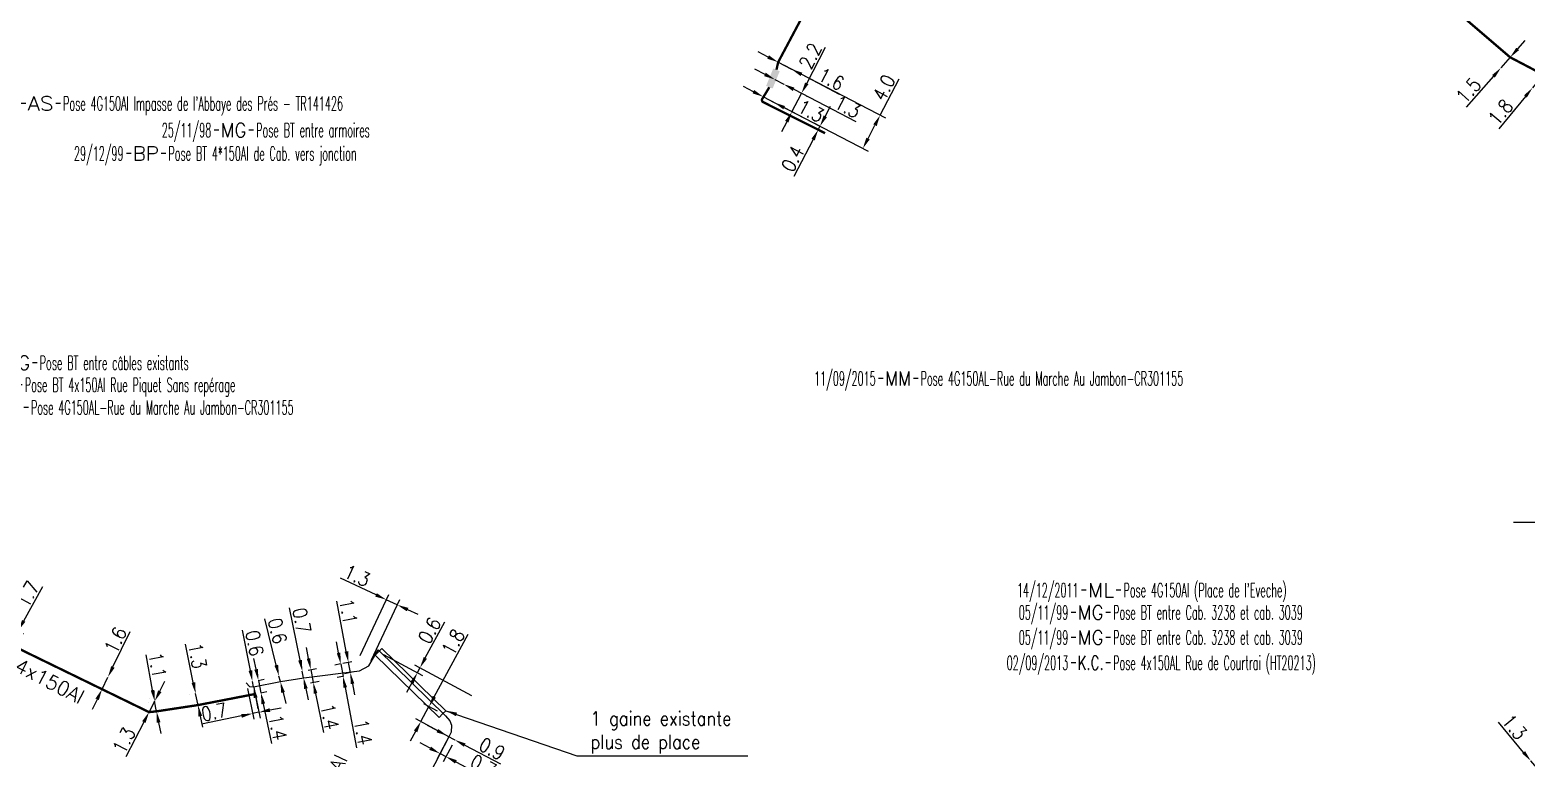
# Model space of a CAD drawing. Header units: millimetres. Extents: x 80000 to 81010, y 144000 to 145002.
# Drawn here: x 80451.6 to 80611.1, y 144696.7 to 144774.3 of the extents above; entities that cross this region are included whole.
import ezdxf
from ezdxf.enums import TextEntityAlignment as Align

# ---------------------------------------------------------------- set-up
doc = ezdxf.new("R2010")
doc.units = ezdxf.units.MM
doc.header["$PDMODE"] = 34
doc.linetypes.add('B_ST_AL', pattern=[2000, 1000, 1000])
doc.layers.get('0').update_dxf_attribs({"linetype": 'CONTINUOUS'})
doc.layers.get('Defpoints').update_dxf_attribs({"linetype": 'CONTINUOUS'})
for name, color, linetype in [('B_100', 3, 'CONTINUOUS'), ('B_110', 1, 'CONTINUOUS'), ('B_300', 7, 'CONTINUOUS'), ('B_400', 7, 'CONTINUOUS'), ('B_910', 7, 'CONTINUOUS')]:
    doc.layers.add(name, color=color, linetype=linetype)
doc.styles.add('M_ROMANS', font='ROMANS.shx', dxfattribs={"width": 0.75})
doc.styles.get("Standard").update_dxf_attribs({"font": 'romans.shx', "width": 0.85})
doc.dimstyles.get("Standard").update_dxf_attribs({"dimtxt": 1.5, "dimasz": 1.2, "dimexe": 0.625, "dimexo": 0.625, "dimgap": 0.25, "dimtad": 1, "dimdec": 1, "dimzin": 0, "dimdsep": 46, "dimtxsty": 'Standard', "dimcen": -0.5, "dimadec": 0, "dimazin": 0, "dimtfac": 1, "dimtdec": 1, "dimtmove": 0, "dimatfit": 3, "dimfxl": 0, "dimtolj": 1, "dimtzin": 0, "dimarcsym": 0})

# ---------------------------------------------------------------- blocks, each defined once
blk = doc.blocks.new('GIS_MODF')
at = {"color": 0, "linetype": 'Continuous', "flags": 128}
for points in [[(-2.18, -0.01), (-1.68, -0.01)], [(1.52, -0.01), (2.02, -0.01)]]:
    blk.add_lwpolyline(points, dxfattribs=at)
at = {"color": 0, "linetype": 'Continuous', "width": 0.5}
blk.add_attdef('DATE', text='', height=1.5, dxfattribs=at).set_placement((-2.5, -0.8), align=Align.RIGHT)
at = {"color": 0, "linetype": 'Continuous', "width": 1.771291}
blk.add_attdef('USER', text='', height=1.5, dxfattribs=at).set_placement((-1.51, -0.8), (1.28, -0.8), align=Align.FIT)
at = {"color": 0, "linetype": 'Continuous', "width": 0.5}
blk.add_attdef('DESC', (2.29, -0.8), '', height=1.5, dxfattribs=at)
blk = doc.blocks.new('*D283')
at = {"layer": 'B_100', "color": 0, "linetype": 'Continuous', "lineweight": -2, "transparency": 16777216}
for p, q in [((80469.03, 144704.74), (80468.18, 144708.85)), ((80468.67, 144703.44), (80468.66, 144703.44)), ((80468.92, 144702.22), (80468.92, 144702.22)), ((80469.53, 144702.35), (80469.28, 144703.57)), ((80469.77, 144701.17), (80470.02, 144700))]:
    blk.add_line(p, q, dxfattribs=at)
at = {"layer": 'B_100', "color": 0, "linetype": 'Continuous', "transparency": 16777216}
for points in [[(80469.23, 144704.79), (80468.84, 144704.7), (80469.28, 144703.57)], [(80469.97, 144701.21), (80469.58, 144701.13), (80469.53, 144702.35)]]:
    blk.add_solid(points, dxfattribs=at)
at = {"layer": 'Defpoints', "color": 0, "linetype": 'Continuous', "transparency": 16777216}
for p in [(80469.28, 144703.57), (80469.28, 144703.57), (80469.53, 144702.35)]:
    blk.add_point(p, dxfattribs=at)
at = {"layer": 'B_100', "color": 0, "linetype": 'Continuous', "transparency": 16777216, "insert": (80469.47, 144707.59), "char_height": 1.5, "attachment_point": 5, "rotation": 281.7106}
blk.add_mtext('\\A1;1.3', dxfattribs=at)
blk = doc.blocks.new('*D284')
at = {"layer": 'B_100', "color": 0, "linetype": 'Continuous', "lineweight": -2, "transparency": 16777216}
for p, q in [((80475.72, 144706.16), (80475.48, 144707.33)), ((80475.96, 144704.98), (80476.58, 144705.11)), ((80475.97, 144704.98), (80476.24, 144703.66)), ((80476.23, 144703.66), (80476.86, 144703.79)), ((80476.49, 144702.48), (80477.37, 144698.26))]:
    blk.add_line(p, q, dxfattribs=at)
at = {"layer": 'B_100', "color": 0, "linetype": 'Continuous', "transparency": 16777216}
for points in [[(80475.92, 144706.2), (80475.53, 144706.12), (80475.97, 144704.98)], [(80476.68, 144702.53), (80476.29, 144702.44), (80476.24, 144703.66)]]:
    blk.add_solid(points, dxfattribs=at)
at = {"layer": 'Defpoints', "color": 0, "linetype": 'Continuous', "transparency": 16777216}
for p in [(80475.34, 144704.85), (80475.97, 144704.98), (80475.62, 144703.53)]:
    blk.add_point(p, dxfattribs=at)
at = {"layer": 'B_100', "color": 0, "linetype": 'Continuous', "transparency": 16777216, "insert": (80478.04, 144699.96), "char_height": 1.5, "attachment_point": 5, "rotation": 281.7516}
blk.add_mtext('\\A1;1.4', dxfattribs=at)
blk = doc.blocks.new('*D285')
at = {"layer": 'B_100', "color": 0, "linetype": 'Continuous', "lineweight": -2, "transparency": 16777216}
for p, q in [((80481.31, 144707.31), (80481.08, 144708.49)), ((80481.26, 144706.08), (80482.16, 144706.26)), ((80481.55, 144706.13), (80481.82, 144704.77)), ((80481.53, 144704.71), (80482.43, 144704.89)), ((80482.05, 144703.59), (80482.89, 144699.42))]:
    blk.add_line(p, q, dxfattribs=at)
at = {"layer": 'B_100', "color": 0, "linetype": 'Continuous', "transparency": 16777216}
for points in [[(80481.51, 144707.35), (80481.12, 144707.27), (80481.55, 144706.13)], [(80482.25, 144703.63), (80481.86, 144703.55), (80481.82, 144704.77)]]:
    blk.add_solid(points, dxfattribs=at)
at = {"layer": 'Defpoints', "color": 0, "linetype": 'Continuous', "transparency": 16777216}
for p in [(80480.65, 144705.95), (80480.92, 144704.59), (80481.82, 144704.77)]:
    blk.add_point(p, dxfattribs=at)
at = {"layer": 'B_100', "color": 0, "linetype": 'Continuous', "transparency": 16777216, "insert": (80483.57, 144701.11), "char_height": 1.5, "attachment_point": 5, "rotation": 281.2728}
blk.add_mtext('\\A1;1.4', dxfattribs=at)
blk = doc.blocks.new('*D286')
at = {"layer": 'B_100', "color": 0, "linetype": 'Continuous', "lineweight": -2, "transparency": 16777216}
for p, q in [((80484.51, 144707.91), (80484.29, 144709.09)), ((80484.73, 144706.73), (80484.12, 144706.61)), ((80484.98, 144705.4), (80484.37, 144705.29)), ((80484.74, 144706.73), (80484.99, 144705.4)), ((80485.21, 144704.22), (80486.43, 144697.79))]:
    blk.add_line(p, q, dxfattribs=at)
at = {"layer": 'B_100', "color": 0, "linetype": 'Continuous', "transparency": 16777216}
for points in [[(80484.71, 144707.95), (80484.32, 144707.87), (80484.74, 144706.73)], [(80485.41, 144704.26), (80485.01, 144704.19), (80484.99, 144705.4)]]:
    blk.add_solid(points, dxfattribs=at)
at = {"layer": 'Defpoints', "color": 0, "linetype": 'Continuous', "transparency": 16777216}
for p in [(80484.74, 144706.73), (80485.34, 144706.84), (80485.59, 144705.52)]:
    blk.add_point(p, dxfattribs=at)
at = {"layer": 'B_100', "color": 0, "linetype": 'Continuous', "transparency": 16777216, "insert": (80487.13, 144699.47), "char_height": 1.5, "attachment_point": 5, "rotation": 280.7301}
blk.add_mtext('\\A1;1.4', dxfattribs=at)
blk = doc.blocks.new('*D287')
at = {"layer": 'B_100', "color": 0, "linetype": 'Continuous', "lineweight": -2, "transparency": 16777216}
for p, q in [((80465.46, 144703.83), (80466.01, 144704.89)), ((80464.91, 144702.76), (80464.31, 144701.6)), ((80464.35, 144703.05), (80464.35, 144703.05)), ((80463.76, 144700.54), (80461.84, 144696.82)), ((80463.76, 144701.89), (80463.76, 144701.89))]:
    blk.add_line(p, q, dxfattribs=at)
at = {"layer": 'B_100', "color": 0, "linetype": 'Continuous', "transparency": 16777216}
for points in [[(80465.28, 144703.92), (80465.64, 144703.73), (80464.91, 144702.76)], [(80463.58, 144700.63), (80463.94, 144700.45), (80464.31, 144701.6)]]:
    blk.add_solid(points, dxfattribs=at)
at = {"layer": 'Defpoints', "color": 0, "linetype": 'Continuous', "transparency": 16777216}
for p in [(80464.91, 144702.76), (80464.31, 144701.6), (80464.31, 144701.6)]:
    blk.add_point(p, dxfattribs=at)
at = {"layer": 'B_100', "color": 0, "linetype": 'Continuous', "transparency": 16777216, "insert": (80461.64, 144698.6), "char_height": 1.5, "attachment_point": 5, "rotation": 62.6819}
blk.add_mtext('\\A1;1.3', dxfattribs=at)
blk = doc.blocks.new('*D288')
at = {"layer": 'B_100', "color": 0, "linetype": 'Continuous', "lineweight": -2, "transparency": 16777216}
for p, q in [((80464.69, 144703.94), (80463.99, 144707.7)), ((80464.29, 144702.65), (80464.29, 144702.65)), ((80465.11, 144701.68), (80464.91, 144702.76)), ((80464.5, 144701.56), (80464.5, 144701.56)), ((80465.33, 144700.5), (80465.55, 144699.32))]:
    blk.add_line(p, q, dxfattribs=at)
at = {"layer": 'B_100', "color": 0, "linetype": 'Continuous', "transparency": 16777216}
for points in [[(80464.89, 144703.98), (80464.49, 144703.9), (80464.91, 144702.76)], [(80465.53, 144700.53), (80465.13, 144700.46), (80465.11, 144701.68)]]:
    blk.add_solid(points, dxfattribs=at)
at = {"layer": 'Defpoints', "color": 0, "linetype": 'Continuous', "transparency": 16777216}
for p in [(80464.91, 144702.76), (80464.91, 144702.76), (80465.11, 144701.68)]:
    blk.add_point(p, dxfattribs=at)
at = {"layer": 'B_100', "color": 0, "linetype": 'Continuous', "transparency": 16777216, "insert": (80465.22, 144706.59), "char_height": 1.5, "attachment_point": 5, "rotation": 280.5034}
blk.add_mtext('\\A1;1.1', dxfattribs=at)
blk = doc.blocks.new('*D289')
at = {"layer": 'B_100', "color": 0, "linetype": 'Continuous', "lineweight": -2, "transparency": 16777216}
for p, q in [((80460.46, 144706.41), (80462.29, 144710.18)), ((80459.3, 144704.04), (80459.93, 144705.33)), ((80458.78, 144702.96), (80458.25, 144701.88))]:
    blk.add_line(p, q, dxfattribs=at)
at = {"layer": 'B_100', "color": 0, "linetype": 'Continuous', "transparency": 16777216}
for points in [[(80460.28, 144706.5), (80460.64, 144706.32), (80459.93, 144705.33)], [(80458.6, 144703.05), (80458.96, 144702.88), (80459.3, 144704.04)]]:
    blk.add_solid(points, dxfattribs=at)
at = {"layer": 'Defpoints', "color": 0, "linetype": 'Continuous', "transparency": 16777216}
for p in [(80459.93, 144705.33), (80459.3, 144704.04), (80459.3, 144704.04)]:
    blk.add_point(p, dxfattribs=at)
at = {"layer": 'B_100', "color": 0, "linetype": 'Continuous', "transparency": 16777216, "insert": (80460.74, 144709.27), "char_height": 1.5, "attachment_point": 5, "rotation": 64.0527}
blk.add_mtext('\\A1;1.6', dxfattribs=at)
blk = doc.blocks.new('*D294')
at = {"layer": 'B_100', "color": 0, "linetype": 'Continuous', "lineweight": -2, "transparency": 16777216}
for p, q in [((80450.95, 144711.32), (80452.98, 144714.99)), ((80449.55, 144708.79), (80450.37, 144710.27)), ((80450.88, 144709.99), (80450.92, 144709.97)), ((80448.97, 144707.74), (80448.38, 144706.69))]:
    blk.add_line(p, q, dxfattribs=at)
at = {"layer": 'B_100', "color": 0, "linetype": 'Continuous', "transparency": 16777216}
for points in [[(80450.78, 144711.42), (80451.13, 144711.23), (80450.37, 144710.27)], [(80448.79, 144707.84), (80449.14, 144707.64), (80449.55, 144708.79)]]:
    blk.add_solid(points, dxfattribs=at)
at = {"layer": 'Defpoints', "color": 0, "linetype": 'Continuous', "transparency": 16777216}
for p in [(80450.34, 144710.29), (80450.37, 144710.27), (80449.55, 144708.79)]:
    blk.add_point(p, dxfattribs=at)
at = {"layer": 'B_100', "color": 0, "linetype": 'Continuous', "transparency": 16777216, "insert": (80451.39, 144714.16), "char_height": 1.5, "attachment_point": 5, "rotation": 60.9804}
blk.add_mtext('\\A1;1.7', dxfattribs=at)
blk = doc.blocks.new('*D659')
at = {"layer": 'B_100', "color": 0, "linetype": 'Continuous', "lineweight": -2, "transparency": 16777216}
for p, q in [((80494.27, 144697.75), (80493.21, 144698.31)), ((80495.99, 144698.42), (80495.04, 144696.63)), ((80496.61, 144698.09), (80495.66, 144696.3)), ((80495.33, 144697.18), (80495.95, 144696.86)), ((80497.01, 144696.29), (80500.88, 144694.25))]:
    blk.add_line(p, q, dxfattribs=at)
at = {"layer": 'B_100', "color": 0, "linetype": 'Continuous', "transparency": 16777216}
for points in [[(80494.37, 144697.92), (80494.18, 144697.57), (80495.33, 144697.18)], [(80497.11, 144696.47), (80496.92, 144696.12), (80495.95, 144696.86)]]:
    blk.add_solid(points, dxfattribs=at)
at = {"layer": 'Defpoints', "color": 0, "linetype": 'Continuous', "transparency": 16777216}
for p in [(80496.28, 144698.97), (80496.9, 144698.64), (80495.95, 144696.86)]:
    blk.add_point(p, dxfattribs=at)
at = {"layer": 'B_100', "color": 0, "linetype": 'Continuous', "transparency": 16777216, "insert": (80499.94, 144695.88), "char_height": 1.5, "attachment_point": 5, "rotation": 332.1075}
blk.add_mtext('\\A1;0.7', dxfattribs=at)
blk = doc.blocks.new('*D662')
at = {"layer": 'B_100', "color": 0, "linetype": 'Continuous', "lineweight": -2, "transparency": 16777216}
for p, q in [((80474.79, 144704.1), (80475.47, 144700.83)), ((80475.47, 144704.24), (80476.15, 144700.97)), ((80474.17, 144701.2), (80469.89, 144700.3)), ((80476.03, 144701.58), (80475.34, 144701.44)), ((80477.2, 144701.83), (80478.38, 144702.07))]:
    blk.add_line(p, q, dxfattribs=at)
at = {"layer": 'B_100', "color": 0, "linetype": 'Continuous', "transparency": 16777216}
for points in [[(80474.13, 144701.39), (80474.21, 144701), (80475.34, 144701.44)], [(80477.16, 144702.02), (80477.24, 144701.63), (80476.03, 144701.58)]]:
    blk.add_solid(points, dxfattribs=at)
at = {"layer": 'Defpoints', "color": 0, "linetype": 'Continuous', "transparency": 16777216}
for p in [(80474.66, 144704.71), (80475.34, 144704.85), (80476.03, 144701.58)]:
    blk.add_point(p, dxfattribs=at)
at = {"layer": 'B_100', "color": 0, "linetype": 'Continuous', "transparency": 16777216, "insert": (80471.23, 144701.61), "char_height": 1.5, "attachment_point": 5, "rotation": 11.7727}
blk.add_mtext('\\A1;0.7', dxfattribs=at)
blk = doc.blocks.new('*D663')
at = {"layer": 'B_100', "color": 0, "linetype": 'Continuous', "lineweight": -2, "transparency": 16777216}
for p, q in [((80475.11, 144706.03), (80474.27, 144710.32)), ((80475.45, 144704.31), (80475.34, 144704.85)), ((80475.68, 144703.13), (80475.91, 144701.96))]:
    blk.add_line(p, q, dxfattribs=at)
at = {"layer": 'B_100', "color": 0, "linetype": 'Continuous', "transparency": 16777216}
for points in [[(80475.31, 144706.07), (80474.92, 144705.99), (80475.34, 144704.85)], [(80475.88, 144703.17), (80475.48, 144703.1), (80475.45, 144704.31)]]:
    blk.add_solid(points, dxfattribs=at)
at = {"layer": 'Defpoints', "color": 0, "linetype": 'Continuous', "transparency": 16777216}
for p in [(80475.34, 144704.85), (80475.34, 144704.85), (80475.45, 144704.31)]:
    blk.add_point(p, dxfattribs=at)
at = {"layer": 'B_100', "color": 0, "linetype": 'Continuous', "transparency": 16777216, "insert": (80475.56, 144708.95), "char_height": 1.5, "attachment_point": 5, "rotation": 281.0815}
blk.add_mtext('\\A1;0.6', dxfattribs=at)
blk = doc.blocks.new('*D664')
at = {"layer": 'B_100', "color": 0, "linetype": 'Continuous', "lineweight": -2, "transparency": 16777216}
for p, q in [((80477.87, 144706.6), (80476.65, 144711.54)), ((80478.31, 144704.85), (80478.16, 144705.44)), ((80478.59, 144703.69), (80478.88, 144702.52))]:
    blk.add_line(p, q, dxfattribs=at)
at = {"layer": 'B_100', "color": 0, "linetype": 'Continuous', "transparency": 16777216}
for points in [[(80478.07, 144706.65), (80477.68, 144706.55), (80478.16, 144705.44)], [(80478.79, 144703.74), (80478.4, 144703.64), (80478.31, 144704.85)]]:
    blk.add_solid(points, dxfattribs=at)
at = {"layer": 'Defpoints', "color": 0, "linetype": 'Continuous', "transparency": 16777216}
for p in [(80478.16, 144705.44), (80478.16, 144705.44), (80478.31, 144704.85)]:
    blk.add_point(p, dxfattribs=at)
at = {"layer": 'B_100', "color": 0, "linetype": 'Continuous', "transparency": 16777216, "insert": (80478, 144710.25), "char_height": 1.5, "attachment_point": 5, "rotation": 283.8911}
blk.add_mtext('\\A1;0.6', dxfattribs=at)
blk = doc.blocks.new('*D665')
at = {"layer": 'B_100', "color": 0, "linetype": 'Continuous', "lineweight": -2, "transparency": 16777216}
for p, q in [((80480.41, 144707.13), (80479.28, 144712.71)), ((80480.78, 144705.27), (80480.65, 144705.95)), ((80481.02, 144704.1), (80481.26, 144702.92))]:
    blk.add_line(p, q, dxfattribs=at)
at = {"layer": 'B_100', "color": 0, "linetype": 'Continuous', "transparency": 16777216}
for points in [[(80480.61, 144707.17), (80480.21, 144707.09), (80480.65, 144705.95)], [(80481.22, 144704.14), (80480.83, 144704.06), (80480.78, 144705.27)]]:
    blk.add_solid(points, dxfattribs=at)
at = {"layer": 'Defpoints', "color": 0, "linetype": 'Continuous', "transparency": 16777216}
for p in [(80480.65, 144705.95), (80480.65, 144705.95), (80480.78, 144705.27)]:
    blk.add_point(p, dxfattribs=at)
at = {"layer": 'B_100', "color": 0, "linetype": 'Continuous', "transparency": 16777216, "insert": (80480.58, 144711.35), "char_height": 1.5, "attachment_point": 5, "rotation": 281.4289}
blk.add_mtext('\\A1;0.7', dxfattribs=at)
blk = doc.blocks.new('*D1168')
at = {"layer": 'B_100', "color": 0, "linetype": 'Continuous', "lineweight": -2, "transparency": 16777216}
for p, q in [((80530.31, 144771.41), (80529.24, 144771.96)), ((80531.37, 144770.86), (80532.79, 144770.12)), ((80533.86, 144769.57), (80537.88, 144767.47))]:
    blk.add_line(p, q, dxfattribs=at)
at = {"layer": 'B_100', "color": 0, "linetype": 'Continuous', "transparency": 16777216}
for points in [[(80530.4, 144771.59), (80530.22, 144771.23), (80531.37, 144770.86)], [(80533.95, 144769.74), (80533.76, 144769.39), (80532.79, 144770.12)]]:
    blk.add_solid(points, dxfattribs=at)
at = {"layer": 'Defpoints', "color": 0, "linetype": 'Continuous', "transparency": 16777216}
for p in [(80531.37, 144770.86), (80532.79, 144770.12), (80532.79, 144770.12)]:
    blk.add_point(p, dxfattribs=at)
at = {"layer": 'B_100', "color": 0, "linetype": 'Continuous', "transparency": 16777216, "insert": (80537.02, 144769.05), "char_height": 1.5, "attachment_point": 5, "rotation": 332.5379}
blk.add_mtext('\\A1;1.6', dxfattribs=at)
blk = doc.blocks.new('*D1169')
at = {"layer": 'B_100', "color": 0, "linetype": 'Continuous', "lineweight": -2, "transparency": 16777216}
for p, q in [((80528.73, 144767.72), (80527.66, 144768.28)), ((80529.79, 144767.17), (80530.95, 144766.57)), ((80532.01, 144766.02), (80535.73, 144764.08))]:
    blk.add_line(p, q, dxfattribs=at)
at = {"layer": 'B_100', "color": 0, "linetype": 'Continuous', "transparency": 16777216}
for points in [[(80528.82, 144767.9), (80528.64, 144767.54), (80529.79, 144767.17)], [(80532.1, 144766.19), (80531.92, 144765.84), (80530.95, 144766.57)]]:
    blk.add_solid(points, dxfattribs=at)
at = {"layer": 'Defpoints', "color": 0, "linetype": 'Continuous', "transparency": 16777216}
for p in [(80529.79, 144767.17), (80530.95, 144766.57), (80530.95, 144766.57)]:
    blk.add_point(p, dxfattribs=at)
at = {"layer": 'B_100', "color": 0, "linetype": 'Continuous', "transparency": 16777216, "insert": (80534.86, 144765.66), "char_height": 1.5, "attachment_point": 5, "rotation": 332.5379}
blk.add_mtext('\\A1;1.3', dxfattribs=at)
blk = doc.blocks.new('*D1170')
at = {"layer": 'B_300', "color": 0, "linetype": 'Continuous', "lineweight": -2, "transparency": 16777216}
for p, q in [((80529.97, 144769.56), (80528.9, 144770.11)), ((80531.03, 144769.01), (80531.96, 144768.52)), ((80533.03, 144767.97), (80539.64, 144764.53))]:
    blk.add_line(p, q, dxfattribs=at)
at = {"layer": 'B_300', "color": 0, "linetype": 'Continuous', "transparency": 16777216}
for points in [[(80530.06, 144769.74), (80529.87, 144769.38), (80531.03, 144769.01)], [(80533.12, 144768.15), (80532.93, 144767.79), (80531.96, 144768.52)]]:
    blk.add_solid(points, dxfattribs=at)
at = {"layer": 'Defpoints', "color": 0, "linetype": 'Continuous', "transparency": 16777216}
for p in [(80531.03, 144769.01), (80531.96, 144768.52), (80531.96, 144768.52)]:
    blk.add_point(p, dxfattribs=at)
at = {"layer": 'B_300', "color": 0, "linetype": 'Continuous', "transparency": 16777216, "insert": (80538.77, 144766.11), "char_height": 1.5, "attachment_point": 5, "rotation": 332.5379}
blk.add_mtext('\\A1;1.3', dxfattribs=at)
blk = doc.blocks.new('*D1171')
at = {"layer": 'B_100', "color": 0, "linetype": 'Continuous', "lineweight": -2, "transparency": 16777216}
for p, q in [((80536.39, 144765.09), (80536.94, 144766.16)), ((80536, 144763.95), (80535.28, 144764.32)), ((80535.81, 144763.59), (80535.09, 144763.96)), ((80535.83, 144764.03), (80535.65, 144763.68)), ((80535.09, 144762.61), (80533.05, 144758.68))]:
    blk.add_line(p, q, dxfattribs=at)
at = {"layer": 'B_100', "color": 0, "linetype": 'Continuous', "transparency": 16777216}
for points in [[(80536.21, 144765.19), (80536.57, 144765), (80535.83, 144764.03)], [(80534.92, 144762.7), (80535.27, 144762.52), (80535.65, 144763.68)]]:
    blk.add_solid(points, dxfattribs=at)
at = {"layer": 'Defpoints', "color": 0, "linetype": 'Continuous', "transparency": 16777216}
for p in [(80535.83, 144764.03), (80536.37, 144763.3), (80536.55, 144763.66)]:
    blk.add_point(p, dxfattribs=at)
at = {"layer": 'B_100', "color": 0, "linetype": 'Continuous', "transparency": 16777216, "insert": (80532.91, 144760.58), "char_height": 1.5, "attachment_point": 5, "rotation": 62.4727}
blk.add_mtext('\\A1;0.4', dxfattribs=at)
blk = doc.blocks.new('*D1172')
at = {"layer": 'B_300', "color": 0, "linetype": 'Continuous', "lineweight": -2, "transparency": 16777216}
for p, q in [((80534.41, 144768.6), (80536.43, 144772.48)), ((80532.84, 144765.58), (80533.86, 144767.54)), ((80534.36, 144767.27), (80534.41, 144767.25)), ((80532.29, 144764.52), (80531.74, 144763.45)), ((80533.35, 144765.32), (80533.4, 144765.29))]:
    blk.add_line(p, q, dxfattribs=at)
at = {"layer": 'B_300', "color": 0, "linetype": 'Continuous', "transparency": 16777216}
for points in [[(80534.24, 144768.69), (80534.59, 144768.51), (80533.86, 144767.54)], [(80532.11, 144764.61), (80532.47, 144764.43), (80532.84, 144765.58)]]:
    blk.add_solid(points, dxfattribs=at)
at = {"layer": 'Defpoints', "color": 0, "linetype": 'Continuous', "transparency": 16777216}
for p in [(80533.81, 144767.56), (80533.86, 144767.54), (80532.79, 144765.61)]:
    blk.add_point(p, dxfattribs=at)
at = {"layer": 'B_300', "color": 0, "linetype": 'Continuous', "transparency": 16777216, "insert": (80534.81, 144771.53), "char_height": 1.5, "attachment_point": 5, "rotation": 62.5379}
blk.add_mtext('\\A1;2.2', dxfattribs=at)
blk = doc.blocks.new('*D1173')
at = {"layer": 'B_100', "color": 0, "linetype": 'Continuous', "lineweight": -2, "transparency": 16777216}
for p, q in [((80531.93, 144770.57), (80542.8, 144764.92)), ((80542.24, 144765.21), (80544.26, 144769.09)), ((80530.35, 144766.88), (80540.95, 144761.37)), ((80540.95, 144762.72), (80541.69, 144764.14))]:
    blk.add_line(p, q, dxfattribs=at)
at = {"layer": 'B_100', "color": 0, "linetype": 'Continuous', "transparency": 16777216}
for points in [[(80541.51, 144764.24), (80541.87, 144764.05), (80542.24, 144765.21)], [(80540.77, 144762.82), (80541.13, 144762.63), (80540.4, 144761.66)]]:
    blk.add_solid(points, dxfattribs=at)
at = {"layer": 'Defpoints', "color": 0, "linetype": 'Continuous', "transparency": 16777216}
for p in [(80531.37, 144770.86), (80529.79, 144767.17), (80542.24, 144765.21)]:
    blk.add_point(p, dxfattribs=at)
at = {"layer": 'B_100', "color": 0, "linetype": 'Continuous', "transparency": 16777216, "insert": (80542.64, 144768.14), "char_height": 1.5, "attachment_point": 5, "rotation": 62.5379}
blk.add_mtext('\\A1;4.0', dxfattribs=at)
blk = doc.blocks.new('B_300_03')
at = {"color": 0, "linetype": 'Continuous'}
blk.add_solid([(-1, 0.75), (-1, 0), (1, 0.75), (1, 0)], dxfattribs=at)
at = {"color": 0, "linetype": 'Continuous', "style": 'M_ROMANS', "width": 0.75, "flags": 3}
for tag, p in [('DEF_LEG', (0, -4.25)), ('DEF_COUP', (0, -6.75)), ('DEF_TYPE', (0, -9.25))]:
    blk.add_attdef(tag, text='', height=1.2, dxfattribs=at).set_placement(p, align=Align.MIDDLE)
blk = doc.blocks.new('*D386')
at = {"layer": 'B_100', "color": 0, "linetype": 'Continuous', "lineweight": -2, "transparency": 16777216}
for p, q in [((80610.2, 144772.28), (80610.99, 144773.18)), ((80609.4, 144771.38), (80608.41, 144770.26)), ((80607.62, 144769.36), (80604.71, 144766.07))]:
    blk.add_line(p, q, dxfattribs=at)
at = {"layer": 'B_100', "color": 0, "linetype": 'Continuous', "transparency": 16777216}
for points in [[(80610.05, 144772.41), (80610.35, 144772.15), (80609.4, 144771.38)], [(80607.47, 144769.49), (80607.77, 144769.22), (80608.41, 144770.26)]]:
    blk.add_solid(points, dxfattribs=at)
at = {"layer": 'Defpoints', "color": 0, "linetype": 'Continuous', "transparency": 16777216}
for p in [(80609.4, 144771.38), (80608.41, 144770.26), (80608.41, 144770.26)]:
    blk.add_point(p, dxfattribs=at)
at = {"layer": 'B_100', "color": 0, "linetype": 'Continuous', "transparency": 16777216, "insert": (80604.95, 144767.85), "char_height": 1.5, "attachment_point": 5, "rotation": 48.548}
blk.add_mtext('\\A1;1.5', dxfattribs=at)
blk = doc.blocks.new('*D387')
at = {"layer": 'B_100', "color": 0, "linetype": 'Continuous', "lineweight": -2, "transparency": 16777216}
for p, q in [((80613.69, 144770.46), (80614.45, 144771.39)), ((80612.93, 144769.53), (80611.78, 144768.13)), ((80611.02, 144767.2), (80608.19, 144763.75))]:
    blk.add_line(p, q, dxfattribs=at)
at = {"layer": 'B_100', "color": 0, "linetype": 'Continuous', "transparency": 16777216}
for points in [[(80613.53, 144770.58), (80613.84, 144770.33), (80612.93, 144769.53)], [(80610.87, 144767.33), (80611.17, 144767.08), (80611.78, 144768.13)]]:
    blk.add_solid(points, dxfattribs=at)
at = {"layer": 'Defpoints', "color": 0, "linetype": 'Continuous', "transparency": 16777216}
for p in [(80612.93, 144769.53), (80611.78, 144768.13), (80611.78, 144768.13)]:
    blk.add_point(p, dxfattribs=at)
at = {"layer": 'B_100', "color": 0, "linetype": 'Continuous', "transparency": 16777216, "insert": (80608.36, 144765.54), "char_height": 1.5, "attachment_point": 5, "rotation": 50.668}
blk.add_mtext('\\A1;1.8', dxfattribs=at)
blk = doc.blocks.new('*D759')
at = {"layer": 'B_100', "color": 0, "linetype": 'Continuous', "lineweight": -2, "transparency": 16777216}
for p, q in [((80610.83, 144697.31), (80608.14, 144700.52)), ((80612.44, 144695.4), (80611.6, 144696.4)), ((80613.21, 144694.48), (80613.98, 144693.56))]:
    blk.add_line(p, q, dxfattribs=at)
at = {"layer": 'B_100', "color": 0, "linetype": 'Continuous', "transparency": 16777216}
for points in [[(80610.99, 144697.44), (80610.68, 144697.19), (80611.6, 144696.4)], [(80613.36, 144694.61), (80613.06, 144694.35), (80612.44, 144695.4)]]:
    blk.add_solid(points, dxfattribs=at)
at = {"layer": 'Defpoints', "color": 0, "linetype": 'Continuous', "transparency": 16777216}
for p in [(80611.6, 144696.4), (80611.6, 144696.4), (80612.44, 144695.4)]:
    blk.add_point(p, dxfattribs=at)
at = {"layer": 'B_100', "color": 0, "linetype": 'Continuous', "transparency": 16777216, "insert": (80609.87, 144700.02), "char_height": 1.5, "attachment_point": 5, "rotation": 310.0186}
blk.add_mtext('\\A1;1.3', dxfattribs=at)
blk = doc.blocks.new('*D1472')
at = {"layer": 'B_400', "color": 0, "linetype": 'Continuous', "lineweight": -2, "transparency": 16777216}
for p, q in [((80494.72, 144703.24), (80498.32, 144709.9)), ((80493.29, 144700.6), (80494.15, 144702.18)), ((80495.05, 144701.69), (80493.6, 144702.48)), ((80496.35, 144698.94), (80492.74, 144700.89)), ((80492.72, 144699.54), (80492.15, 144698.49))]:
    blk.add_line(p, q, dxfattribs=at)
at = {"layer": 'B_400', "color": 0, "linetype": 'Continuous', "transparency": 16777216}
for points in [[(80494.54, 144703.33), (80494.89, 144703.14), (80494.15, 144702.18)], [(80492.54, 144699.64), (80492.9, 144699.45), (80493.29, 144700.6)]]:
    blk.add_solid(points, dxfattribs=at)
at = {"layer": 'Defpoints', "color": 0, "linetype": 'Continuous', "transparency": 16777216}
for p in [(80493.29, 144700.6), (80495.6, 144701.4), (80496.9, 144698.64)]:
    blk.add_point(p, dxfattribs=at)
at = {"layer": 'B_400', "color": 0, "linetype": 'Continuous', "transparency": 16777216, "insert": (80496.73, 144709.06), "char_height": 1.5, "attachment_point": 5, "rotation": 61.6018}
blk.add_mtext('\\A1;1.8', dxfattribs=at)
blk = doc.blocks.new('*D1473')
at = {"layer": 'B_400', "color": 0, "linetype": 'Continuous', "lineweight": -2, "transparency": 16777216}
for p, q in [((80493.76, 144707.37), (80495.84, 144711.22)), ((80489.31, 144707.73), (80493.46, 144705.49)), ((80498.72, 144703.33), (80492.64, 144706.61)), ((80492.91, 144705.79), (80493.19, 144706.32)), ((80492.34, 144704.73), (80491.77, 144703.68))]:
    blk.add_line(p, q, dxfattribs=at)
at = {"layer": 'B_400', "color": 0, "linetype": 'Continuous', "transparency": 16777216}
for points in [[(80493.59, 144707.47), (80493.94, 144707.28), (80493.19, 144706.32)], [(80492.16, 144704.83), (80492.51, 144704.64), (80492.91, 144705.79)]]:
    blk.add_solid(points, dxfattribs=at)
at = {"layer": 'Defpoints', "color": 0, "linetype": 'Continuous', "transparency": 16777216}
for p in [(80488.76, 144708.03), (80493.19, 144706.32), (80499.27, 144703.03)]:
    blk.add_point(p, dxfattribs=at)
at = {"layer": 'B_400', "color": 0, "linetype": 'Continuous', "transparency": 16777216, "insert": (80494.21, 144710.3), "char_height": 1.5, "attachment_point": 5, "rotation": 61.6018}
blk.add_mtext('\\A1;0.6', dxfattribs=at)
blk = doc.blocks.new('*D1474')
at = {"layer": 'B_100', "color": 0, "linetype": 'Continuous', "lineweight": -2, "transparency": 16777216}
for p, q in [((80488.51, 144714.09), (80484.71, 144715.87)), ((80486.82, 144707.64), (80489.86, 144714.15)), ((80488, 144707.09), (80491.04, 144713.6)), ((80490.77, 144713.03), (80489.6, 144713.58)), ((80491.86, 144712.53), (80492.95, 144712.02))]:
    blk.add_line(p, q, dxfattribs=at)
at = {"layer": 'B_100', "color": 0, "linetype": 'Continuous', "transparency": 16777216}
for points in [[(80488.59, 144714.27), (80488.42, 144713.91), (80489.6, 144713.58)], [(80491.95, 144712.71), (80491.78, 144712.34), (80490.77, 144713.03)]]:
    blk.add_solid(points, dxfattribs=at)
at = {"layer": 'Defpoints', "color": 0, "linetype": 'Continuous', "transparency": 16777216}
for p in [(80489.6, 144713.58), (80486.55, 144707.07), (80487.73, 144706.52)]:
    blk.add_point(p, dxfattribs=at)
at = {"layer": 'B_100', "color": 0, "linetype": 'Continuous', "transparency": 16777216, "insert": (80486.49, 144716.14), "char_height": 1.5, "attachment_point": 5, "rotation": 334.9529}
blk.add_mtext('\\A1;1.3', dxfattribs=at)
blk = doc.blocks.new('*D1475')
at = {"layer": 'B_100', "color": 0, "linetype": 'Continuous', "lineweight": -2, "transparency": 16777216}
for p, q in [((80485.34, 144708.07), (80484.33, 144713.43)), ((80485.94, 144706.96), (80484.95, 144706.77)), ((80485.77, 144705.81), (80485.57, 144706.89)), ((80486.14, 144705.88), (80485.16, 144705.69)), ((80485.99, 144704.63), (80486.22, 144703.45))]:
    blk.add_line(p, q, dxfattribs=at)
at = {"layer": 'B_100', "color": 0, "linetype": 'Continuous', "transparency": 16777216}
for points in [[(80485.54, 144708.1), (80485.15, 144708.03), (80485.57, 144706.89)], [(80486.19, 144704.66), (80485.8, 144704.59), (80485.77, 144705.81)]]:
    blk.add_solid(points, dxfattribs=at)
at = {"layer": 'Defpoints', "color": 0, "linetype": 'Continuous', "transparency": 16777216}
for p in [(80485.57, 144706.89), (80486.55, 144707.07), (80486.76, 144705.99)]:
    blk.add_point(p, dxfattribs=at)
at = {"layer": 'B_100', "color": 0, "linetype": 'Continuous', "transparency": 16777216, "insert": (80485.55, 144712.33), "char_height": 1.5, "attachment_point": 5, "rotation": 280.7301}
blk.add_mtext('\\A1;1.1', dxfattribs=at)
blk = doc.blocks.new('*D1476')
at = {"layer": 'B_100', "color": 0, "linetype": 'Continuous', "lineweight": -2, "transparency": 16777216}
for p, q in [((80495.04, 144699.63), (80493.98, 144700.19)), ((80496.1, 144699.07), (80496.9, 144698.64)), ((80497.96, 144698.08), (80501.77, 144696.07))]:
    blk.add_line(p, q, dxfattribs=at)
at = {"layer": 'B_100', "color": 0, "linetype": 'Continuous', "transparency": 16777216}
for points in [[(80495.14, 144699.8), (80494.95, 144699.45), (80496.1, 144699.07)], [(80498.05, 144698.26), (80497.87, 144697.91), (80496.9, 144698.64)]]:
    blk.add_solid(points, dxfattribs=at)
at = {"layer": 'Defpoints', "color": 0, "linetype": 'Continuous', "transparency": 16777216}
for p in [(80496.1, 144699.07), (80496.9, 144698.64), (80496.9, 144698.64)]:
    blk.add_point(p, dxfattribs=at)
at = {"layer": 'B_100', "color": 0, "linetype": 'Continuous', "transparency": 16777216, "insert": (80500.86, 144697.68), "char_height": 1.5, "attachment_point": 5, "rotation": 332.0967}
blk.add_mtext('\\A1;0.9', dxfattribs=at)

msp = doc.modelspace()

# ---------------------------------------------------------------- linework, layer by layer
at = {"layer": 'B_100', "linetype": 'B_ST_AL', "const_width": 0.25, "flags": 128}
msp.add_lwpolyline([(80664.66, 144729.6), (80663.85, 144730.48, -0.414214), (80663.87, 144731.19), (80666.61, 144733.74, 0.43996), (80666.6, 144734.48), (80662.95, 144737.85), (80657.32, 144742.6), (80647.34, 144751.19), (80638.85, 144758.46), (80629, 144766.99, 0.31146), (80626.95, 144766.65), (80626.55, 144766.13), (80625.7, 144765.01, -0.280062), (80624.97, 144764.72), (80618.22, 144768.17), (80612.93, 144769.53), (80609.4, 144771.38), (80590.64, 144787.46), (80581.68, 144794.74), (80577.11, 144798.35), (80561.59, 144797.31), (80553.23, 144796.43), (80544.82, 144795.91, 0.101157), (80544.43, 144795.84), (80543.87, 144795.61, -0.200047), (80542.34, 144795.5), (80534.7, 144798.87, -0.197847), (80534.17, 144799.42), (80533.98, 144800.03, 0.076784), (80533.51, 144801.06), (80531.94, 144803.1)], format="xyb", dxfattribs=at)
at = {"layer": 'B_100', "flags": 128}
msp.add_lwpolyline([(80531.19, 144770.05, 0.25, 0.25, 0), (80531.37, 144770.86, 0.25, 0.25, 0), (80535.22, 144778.1, 0.25, 0.25, 0), (80537.27, 144782.35, 0.25, 0.25, 0), (80539.49, 144786.73, 0.25, 0.25, 0), (80541.17, 144790.11, 0, 0, 0)], format="xyseb", dxfattribs=at)
at = {"layer": 'B_100', "const_width": 0.25, "flags": 128}
msp.add_lwpolyline([(80536.37, 144763.3), (80529.78, 144766.6, -0.418667), (80529.67, 144766.94), (80530.43, 144768.19)], format="xyb", dxfattribs=at)
at = {"layer": 'B_100', "linetype": 'B_ST_AL', "flags": 128}
msp.add_lwpolyline([(80491.13, 144687.97, 0, 0, 0), (80491.13, 144687.97, 0, 0, 0), (80491.13, 144687.97, 0, 0, -0.27427), (80490.82, 144688.77, 0, 0, -0.054581), (80491.08, 144689.41, 0, 0, 0), (80493.5, 144694.28, 0, 0, 0), (80496.1, 144699.07, 0, 0, 0), (80496.24, 144699.34, 0, 0, 0), (80496.3, 144699.96, 0, 0, 0), (80496.18, 144700.4, 0, 0, 0), (80495.92, 144700.98, 0, 0, 0), (80488.4, 144708.17, 0, 0, 0), (80488.4, 144708.17, 0, 0, 0), (80487.69, 144706.76, 0, 0, 0), (80487.26, 144706.41, 0, 0, 0), (80485.59, 144705.52, 0, 0, 0), (80475.62, 144703.53, 0.25, 0.25, 0), (80475.62, 144703.53, 0.25, 0.25, 0), (80469.53, 144702.35, 0.25, 0.25, 0), (80465.11, 144701.68, 0.25, 0.25, 0), (80464.31, 144701.6, 0.25, 0.25, 0), (80449.55, 144708.79, 0.25, 0.25, 0), (80445.74, 144710.82, 0.25, 0.25, 0), (80441.97, 144712.72, 0.25, 0.25, 0), (80437.49, 144715.17, 0.25, 0.25, 0), (80433.33, 144717.66, 0.25, 0.25, 0), (80428.1, 144719.9, 0.25, 0.25, 0), (80423.4, 144722.43, 0.25, 0.25, 0), (80419.36, 144724.49, 0.25, 0.25, -0.332281), (80419.1, 144725.03, 0, 0, 0)], format="xyseb", dxfattribs=at)
at = {"layer": 'B_100', "linetype": 'B_ST_AL'}
msp.add_lwpolyline([(80474.66, 144704.71), (80475.02, 144704.33), (80475.45, 144704.31), (80478.31, 144704.85), (80480.81, 144705.26), (80486.76, 144705.99), (80487.73, 144706.52), (80488.75, 144708.22), (80488.75, 144708.22), (80488.75, 144708.22), (80495.92, 144701.22), (80496.38, 144700.68), (80496.54, 144700.2), (80496.5, 144699.46), (80496.28, 144698.97), (80493.79, 144694.18), (80491.17, 144689.36, 0.143235), (80490.97, 144688.69, 0.293268), (80491.27, 144688.12), (80491.27, 144688.12), (80491.27, 144688.12)], format="xyb", dxfattribs=at)
at = {"layer": 'B_400', "color": 7, "linetype": 'CONTINUOUS'}
for p, q in [((80488.42, 144707.67), (80488.76, 144708.03)), ((80488.42, 144707.67), (80495.25, 144701.04)), ((80489.11, 144708.39), (80488.76, 144708.03)), ((80489.11, 144708.39), (80495.95, 144701.75)), ((80495.25, 144701.04), (80495.6, 144701.4)), ((80495.95, 144701.75), (80495.6, 144701.4))]:
    msp.add_line(p, q, dxfattribs=at)

# ---------------------------------------------------------------- block references
at = {"layer": 'B_100', "linetype": 'Continuous'}
ref = msp.add_blockref('GIS_MODF', (80473.44, 144763.66), dxfattribs=at)
ref.add_attrib('DATE', '25/11/98', dxfattribs={"layer": '0', "color": 0, "linetype": 'B_ST_AL', "height": 1.5, "width": 0.5}).set_placement((80470.94, 144762.86), align=Align.RIGHT)
ref.add_attrib('USER', 'MG', dxfattribs={"layer": '0', "color": 0, "linetype": 'B_ST_AL', "height": 1.5, "width": 0.927819}).set_placement((80471.93, 144762.86), (80474.71, 144762.86), align=Align.FIT)
ref.add_attrib('DESC', 'Pose BT entre armoires', (80475.73, 144762.86), dxfattribs={"layer": '0', "color": 0, "linetype": 'B_ST_AL', "height": 1.5, "width": 0.5})
ref = msp.add_blockref('GIS_MODF', (80464.09, 144761.17), dxfattribs=at)
ref.add_attrib('DATE', '29/12/99', dxfattribs={"layer": '0', "color": 0, "linetype": 'B_ST_AL', "height": 1.5, "width": 0.5}).set_placement((80461.59, 144760.37), align=Align.RIGHT)
ref.add_attrib('USER', 'BP', dxfattribs={"layer": '0', "color": 0, "linetype": 'B_ST_AL', "height": 1.5, "width": 0.99919}).set_placement((80462.58, 144760.37), (80465.36, 144760.37), align=Align.FIT)
ref.add_attrib('DESC', 'Pose BT 4*150Al de Cab. vers jonction', (80466.38, 144760.37), dxfattribs={"layer": '0', "color": 0, "linetype": 'B_ST_AL', "height": 1.5, "width": 0.5})
ref = msp.add_blockref('GIS_MODF', (80450.37, 144738.88), dxfattribs=at)
ref.add_attrib('DATE', '25/11/98', dxfattribs={"layer": '0', "color": 0, "linetype": 'B_ST_AL', "height": 1.5, "width": 0.5}).set_placement((80447.86, 144738.08), align=Align.RIGHT)
ref.add_attrib('USER', 'MG', dxfattribs={"layer": '0', "color": 0, "linetype": 'B_ST_AL', "height": 1.5, "width": 0.927819}).set_placement((80448.86, 144738.08), (80451.64, 144738.08), align=Align.FIT)
ref.add_attrib('DESC', 'Pose BT entre câbles existants', (80452.66, 144738.08), dxfattribs={"layer": '0', "color": 0, "linetype": 'B_ST_AL', "height": 1.5, "width": 0.5})
ref = msp.add_blockref('GIS_MODF', (80448.78, 144736.52), dxfattribs=at)
ref.add_attrib('DATE', '26/04/04', dxfattribs={"layer": '0', "color": 0, "linetype": 'Continuous', "height": 1.5, "width": 0.5}).set_placement((80446.27, 144735.72), align=Align.RIGHT)
ref.add_attrib('USER', 'PX', dxfattribs={"layer": '0', "color": 0, "linetype": 'Continuous', "height": 1.5, "width": 1.025485}).set_placement((80447.27, 144735.72), (80450.05, 144735.72), align=Align.FIT)
ref.add_attrib('DESC', 'Pose BT 4x150Al Rue Piquet Sans repérage', (80451.07, 144735.72), dxfattribs={"layer": '0', "color": 0, "linetype": 'Continuous', "height": 1.5, "width": 0.5})
ref = msp.add_blockref('GIS_MODF', (80564.79, 144712.26), dxfattribs=at)
ref.add_attrib('DATE', '05/11/99', dxfattribs={"layer": '0', "color": 0, "linetype": 'B_ST_AL', "height": 1.5, "width": 0.5}).set_placement((80562.29, 144711.47), align=Align.RIGHT)
ref.add_attrib('USER', 'MG', dxfattribs={"layer": '0', "color": 0, "linetype": 'B_ST_AL', "height": 1.5, "width": 0.927819}).set_placement((80563.29, 144711.47), (80566.07, 144711.47), align=Align.FIT)
ref.add_attrib('DESC', 'Pose BT entre Cab. 3238 et cab. 3039', (80567.08, 144711.47), dxfattribs={"layer": '0', "color": 0, "linetype": 'B_ST_AL', "height": 1.5, "width": 0.5})
ref = msp.add_blockref('GIS_MODF', (80564.79, 144709.59), dxfattribs=at)
ref.add_attrib('DATE', '05/11/99', dxfattribs={"layer": '0', "color": 0, "linetype": 'B_ST_AL', "height": 1.5, "width": 0.5}).set_placement((80562.29, 144708.79), align=Align.RIGHT)
ref.add_attrib('USER', 'MG', dxfattribs={"layer": '0', "color": 0, "linetype": 'B_ST_AL', "height": 1.5, "width": 0.927819}).set_placement((80563.29, 144708.79), (80566.07, 144708.79), align=Align.FIT)
ref.add_attrib('DESC', 'Pose BT entre Cab. 3238 et cab. 3039', (80567.08, 144708.79), dxfattribs={"layer": '0', "color": 0, "linetype": 'B_ST_AL', "height": 1.5, "width": 0.5})
ref = msp.add_blockref('GIS_MODF', (80564.79, 144706.91), dxfattribs=at)
ref.add_attrib('DATE', '02/09/2013', dxfattribs={"layer": '0', "color": 0, "linetype": 'B_ST_AL', "height": 1.5, "width": 0.5}).set_placement((80562.29, 144706.11), align=Align.RIGHT)
ref.add_attrib('USER', 'K.C.', dxfattribs={"layer": '0', "color": 0, "linetype": 'B_ST_AL', "height": 1.5, "width": 0.671869}).set_placement((80563.29, 144706.11), (80566.07, 144706.11), align=Align.FIT)
ref.add_attrib('DESC', 'Pose 4x150AL Rue de Courtrai (HT20213)', (80567.08, 144706.11), dxfattribs={"layer": '0', "color": 0, "linetype": 'B_ST_AL', "height": 1.5, "width": 0.5})
at = {"layer": 'B_110', "linetype": 'Continuous'}
ref = msp.add_blockref('GIS_MODF', (80452.86, 144766.52), dxfattribs=at)
ref.add_attrib('DATE', '19/12/2012', dxfattribs={"layer": '0', "color": 0, "linetype": 'Continuous', "height": 1.5, "width": 0.5}).set_placement((80450.36, 144765.72), align=Align.RIGHT)
ref.add_attrib('USER', 'AS', dxfattribs={"layer": '0', "color": 0, "linetype": 'Continuous', "height": 1.5, "width": 1.113383}).set_placement((80451.36, 144765.72), (80454.14, 144765.72), align=Align.FIT)
ref.add_attrib('DESC', "Pose 4G150Al Impasse de l'Abbaye des Prés - TR141426", (80455.15, 144765.72), dxfattribs={"layer": '0', "color": 0, "linetype": 'Continuous', "height": 1.5, "width": 0.5})
ref = msp.add_blockref('GIS_MODF', (80565.89, 144714.65), dxfattribs=at)
ref.add_attrib('DATE', '14/12/2011', dxfattribs={"layer": '0', "color": 0, "linetype": 'Continuous', "height": 1.5, "width": 0.5}).set_placement((80563.39, 144713.85), align=Align.RIGHT)
ref.add_attrib('USER', 'ML', dxfattribs={"layer": '0', "color": 0, "linetype": 'Continuous', "height": 1.5, "width": 0.97421}).set_placement((80564.38, 144713.85), (80567.17, 144713.85), align=Align.FIT)
ref.add_attrib('DESC', "Pose 4G150Al (Place de l'Eveche)", (80568.18, 144713.85), dxfattribs={"layer": '0', "color": 0, "linetype": 'Continuous', "height": 1.5, "width": 0.5})
at = {"layer": 'B_300', "linetype": 'ByBlock', "rotation": 67.85679475580265}
msp.add_blockref('B_300_03', (80531.16, 144768.98), dxfattribs=at)
at = {"layer": 'B_910'}
ref = msp.add_blockref('GIS_MODF', (80544.26, 144737.19), dxfattribs=at)
ref.add_attrib('DATE', '11/09/2015', dxfattribs={"layer": '0', "color": 0, "linetype": 'Continuous', "height": 1.5, "width": 0.5}).set_placement((80541.76, 144736.39), align=Align.RIGHT)
ref.add_attrib('USER', 'MM', dxfattribs={"layer": '0', "color": 0, "linetype": 'Continuous', "height": 1.5, "width": 0.885646}).set_placement((80542.75, 144736.39), (80545.53, 144736.39), align=Align.FIT)
ref.add_attrib('DESC', 'Pose 4G150AL-Rue du Marche Au Jambon-CR301155', (80546.55, 144736.39), dxfattribs={"layer": '0', "color": 0, "linetype": 'Continuous', "height": 1.5, "width": 0.5})
ref = msp.add_blockref('GIS_MODF', (80449.43, 144734.11), dxfattribs=at)
ref.add_attrib('DATE', '11/09/2015', dxfattribs={"layer": '0', "color": 0, "linetype": 'Continuous', "height": 1.5, "width": 0.5}).set_placement((80446.93, 144733.32), align=Align.RIGHT)
ref.add_attrib('USER', 'MM', dxfattribs={"layer": '0', "color": 0, "linetype": 'Continuous', "height": 1.5, "width": 0.885646}).set_placement((80447.93, 144733.32), (80450.71, 144733.32), align=Align.FIT)
ref.add_attrib('DESC', 'Pose 4G150AL-Rue du Marche Au Jambon-CR301155', (80451.72, 144733.32), dxfattribs={"layer": '0', "color": 0, "linetype": 'Continuous', "height": 1.5, "width": 0.5})

# ---------------------------------------------------------------- texts
at = {"layer": 'B_100', "linetype": 'Continuous'}
for rotation, p in [(332.5746, (80453.72, 144704.89)), (64.9838, (80483.15, 144693.39))]:
    msp.add_text('4x150Al', height=1.5, rotation=rotation, dxfattribs=at).set_placement(p, align=Align.MIDDLE)
at = {"layer": 'B_400', "linetype": 'Continuous', "insert": (80511.37, 144697.18), "char_height": 1.5, "attachment_point": 7}
msp.add_mtext('1 gaine existante\\Pplus de place', dxfattribs=at)

# ---------------------------------------------------------------- dimensions: what is measured, and where the dimension line sits
at = {"layer": 'B_100', "linetype": 'Continuous'}
for base, p1, p2, angle, picture, middle, dimtype in [((80608.41, 144770.26), (80609.4, 144771.38), (80608.41, 144770.26), 228.548, '*D386', (80605.7, 144767.19), 161), ((80532.79, 144770.12), (80531.37, 144770.86), (80532.79, 144770.12), 332.5379, '*D1168', (80536.56, 144768.16), 161), ((80542.24, 144765.21), (80529.79, 144767.17), (80531.37, 144770.86), 242.5379, '*D1173', (80543.53, 144767.68), 160), ((80611.78, 144768.13), (80612.93, 144769.53), (80611.78, 144768.13), 230.668, '*D387', (80609.13, 144764.9), 161), ((80530.95, 144766.57), (80529.79, 144767.17), (80530.95, 144766.57), 332.5379, '*D1169', (80534.4, 144764.77), 161), ((80535.83, 144764.03), (80536.37, 144763.3), (80536.55, 144763.66), 62.4727, '*D1171', (80533.79, 144760.11), 161), ((80478.16, 144705.44), (80478.31, 144704.85), (80478.16, 144705.44), 103.8911, '*D664', (80477.03, 144710.01), 161), ((80480.65, 144705.95), (80480.78, 144705.27), (80480.65, 144705.95), 101.4289, '*D665', (80479.6, 144711.15), 161), ((80484.74, 144706.73), (80485.59, 144705.52), (80485.34, 144706.84), 100.7301, '*D286', (80486.15, 144699.29), 160), ((80475.969218, 144704.981231), (80475.619738, 144703.529626), (80475.344784, 144704.85133), 101.751638, '*D284', (80477.056251, 144699.755871), 160), ((80476.03, 144701.58), (80474.66, 144704.71), (80475.34, 144704.85), 11.7727, '*D662', (80471.44, 144700.63), 161), ((80495.95, 144696.86), (80496.28, 144698.97), (80496.9, 144698.64), 332.1075, '*D659', (80499.48, 144694.99), 161)]:
    dim = msp.add_linear_dim(base=base, p1=p1, p2=p2, angle=angle, dimstyle='Standard', dxfattribs=at)
    dim.commit()
    dim.dimension.update_dxf_attribs({"geometry": picture, "text_midpoint": middle, "dimtype": dimtype})
for base, p1, p2, angle, picture, middle in [((80489.6, 144713.58), (80487.73, 144706.52), (80486.55, 144707.07), 334.9529, '*D1474', (80486.07, 144715.23)), ((80485.57, 144706.89), (80486.76, 144705.99), (80486.55, 144707.07), 280.7301, '*D1475', (80484.57, 144712.14)), ((80611.6, 144696.4), (80612.44, 144695.4), (80611.6, 144696.4), 310.0186, '*D759', (80609.1, 144699.38)), ((80496.9, 144698.64), (80496.1, 144699.07), (80496.9, 144698.64), 152.0967, '*D1476', (80500.4, 144696.79))]:
    dim = msp.add_linear_dim(base=base, p1=p1, p2=p2, angle=angle, dimstyle='Standard', override={"dimfxl": 1.25}, dxfattribs=at)
    dim.commit()
    dim.dimension.update_dxf_attribs({"geometry": picture, "text_midpoint": middle, "dimtype": 160})
for base, p1, p2, angle, picture, middle in [((80450.37, 144710.27), (80449.55, 144708.79), (80450.34, 144710.29), 60.9804, '*D294', (80451.39, 144714.16)), ((80469.28, 144703.57), (80469.53, 144702.35), (80469.28, 144703.57), 101.7106, '*D283', (80469.47, 144707.59)), ((80464.91, 144702.76), (80465.11, 144701.68), (80464.91, 144702.76), 100.5034, '*D288', (80465.22, 144706.59)), ((80464.31, 144701.6), (80464.91, 144702.76), (80464.31, 144701.6), 242.6819, '*D287', (80461.64, 144698.6))]:
    dim = msp.add_linear_dim(base=base, p1=p1, p2=p2, angle=angle, dimstyle='Standard', dxfattribs=at)
    dim.commit()
    dim.dimension.update_dxf_attribs({"geometry": picture, "text_midpoint": middle})
for base, p1, p2, angle, text, picture, middle in [((80459.3, 144704.04), (80459.93, 144705.33), (80459.3, 144704.04), 244.0527, '1.6', '*D289', (80461.63, 144708.83)), ((80481.82, 144704.77), (80480.65, 144705.95), (80480.92, 144704.59), 281.2728, '1.4', '*D285', (80482.59, 144700.92))]:
    dim = msp.add_linear_dim(base=base, p1=p1, p2=p2, angle=angle, text=text, dimstyle='Standard', dxfattribs=at)
    dim.commit()
    dim.dimension.update_dxf_attribs({"geometry": picture, "text_midpoint": middle, "dimtype": 160})
dim = msp.add_aligned_dim(p1=(80475.4505, 144704.3116), p2=(80475.3448, 144704.8513), distance=0, dimstyle='Standard', dxfattribs=at)
dim.commit()
dim.dimension.update_dxf_attribs({"geometry": '*D663', "text_midpoint": (80475.5601, 144708.9549)})
at = {"layer": 'B_300', "linetype": 'Continuous'}
dim = msp.add_linear_dim(base=(80533.86, 144767.54), p1=(80532.79, 144765.61), p2=(80533.81, 144767.56), angle=62.5379, dimstyle='Standard', dxfattribs=at)
dim.commit()
dim.dimension.update_dxf_attribs({"geometry": '*D1172', "text_midpoint": (80535.7, 144771.07), "dimtype": 160})
dim = msp.add_linear_dim(base=(80531.96, 144768.52), p1=(80531.03, 144769.01), p2=(80531.96, 144768.52), angle=332.5379, text='1.3', dimstyle='Standard', dxfattribs=at)
dim.commit()
dim.dimension.update_dxf_attribs({"geometry": '*D1170', "text_midpoint": (80538.31, 144765.22), "dimtype": 161})
at = {"layer": 'B_400', "linetype": 'Continuous'}
for base, p1, p2, angle, picture, middle in [((80493.19, 144706.32), (80488.76, 144708.03), (80499.27, 144703.03), 241.6018, '*D1473', (80495.09, 144709.82)), ((80493.29, 144700.6), (80495.6, 144701.4), (80496.9, 144698.64), 61.6018, '*D1472', (80497.61, 144708.59))]:
    dim = msp.add_linear_dim(base=base, p1=p1, p2=p2, angle=angle, dimstyle='Standard', override={"dimfxl": 1.25}, dxfattribs=at)
    dim.commit()
    dim.dimension.update_dxf_attribs({"geometry": picture, "text_midpoint": middle, "dimtype": 160})

# ---------------------------------------------------------------- leaders
at = {"layer": 'B_400', "linetype": 'Continuous', "annotation_type": 0, "has_hookline": 1}
for points, override, hookline_direction, text_width in [([(80643.34, 144719.31), (80623.35, 144721.81)], {"dimgap": 0.25, "dimtad": 1, "dimfxl": 1.25}, 1, 13.36), ([(80495.95, 144701.75), (80509.92, 144696.93), (80511.12, 144696.93)], {"dimfxl": 1.25}, 0, 16.76)]:
    msp.add_leader(points, dimstyle='Standard', override=override, dxfattribs=dict(at, hookline_direction=hookline_direction, text_width=text_width))

doc.saveas('drawing.dxf')
